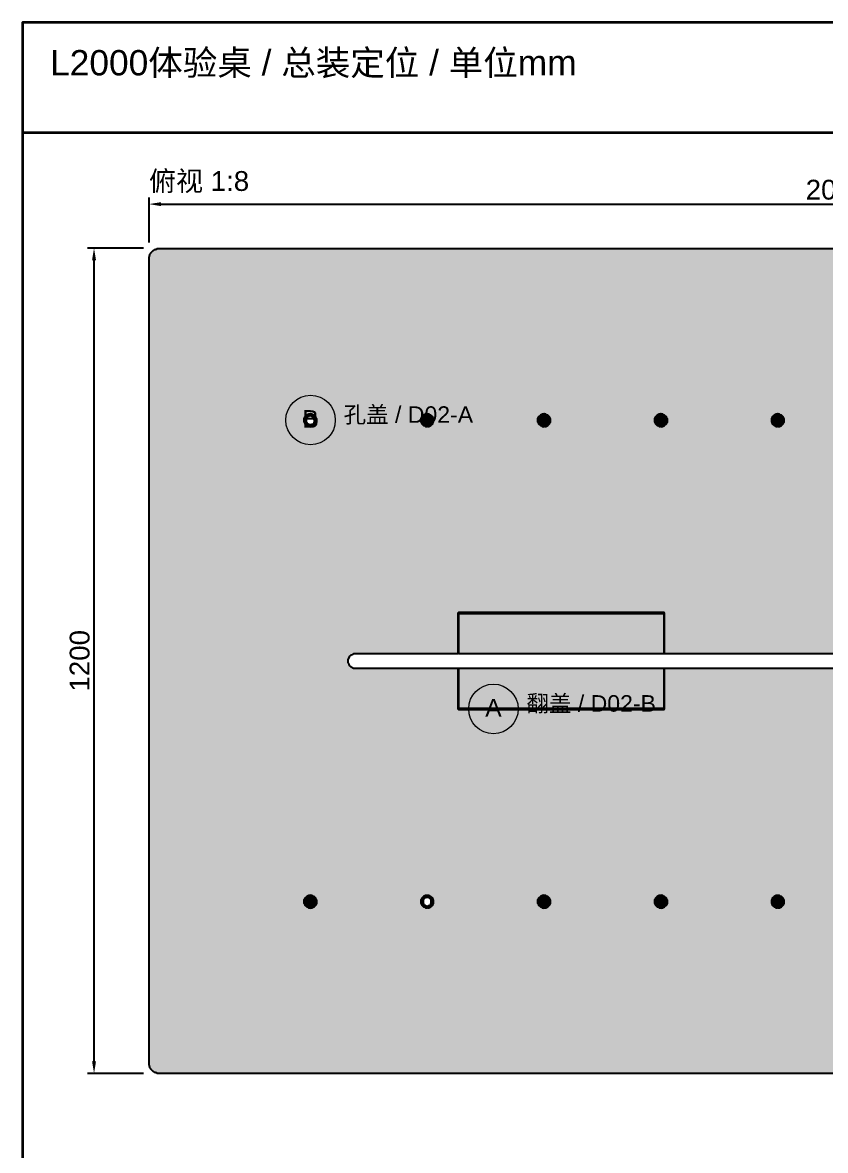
# Model space of a CAD drawing. Header units: millimetres. Extents: x 5 to 252589, y 5 to 415.
# Drawn here: x 5 to 151, y 210 to 415 of the extents above; entities that cross this region are included whole.
import ezdxf

# ---------------------------------------------------------------- set-up
doc = ezdxf.new("R2010")
doc.units = ezdxf.units.MM
for name, color, linetype, lineweight in [('DIM', 7, 'Continuous', 13), ('FRAME', 7, 'Continuous', 35), ('HATCH', 8, 'Continuous', 9), ('NOTE', 7, 'Continuous', 18), ('OUTLINE', 7, 'Continuous', 25)]:
    doc.layers.add(name, color=color, linetype=linetype, lineweight=lineweight)
doc.styles.add('CN', font='Arial Unicode.ttf')
doc.dimstyles.new('V8', dxfattribs={"dimtxt": 3.6, "dimasz": 2.2, "dimexe": 1.2, "dimexo": 1, "dimgap": 0.8, "dimtad": 1, "dimlfac": 8, "dimdsep": 46, "dimtxsty": 'CN', "dimcen": 2.5, "dimclrd": 7, "dimclre": 7, "dimclrt": 7, "dimazin": 3, "dimtfac": 1, "dimtmove": 0, "dimatfit": 3})

msp = doc.modelspace()

# ---------------------------------------------------------------- hatches: boundary and pattern name
at = {"layer": 'HATCH', "true_color": 0xceb089}
h = msp.add_hatch(color=43, dxfattribs=at)
h.paths.add_polyline_path([(28.16667, 225), (28.16667, 225.16667), (28.08333, 225.25), (28.08333, 225.41667), (28, 225.5), (28, 372.41667), (28.08333, 372.5), (28.08333, 372.66667), (28.16667, 372.75), (28.16667, 372.91667), (28.33333, 373.08333), (28.33333, 373.16667), (28.75, 373.58333), (28.83333, 373.58333), (29, 373.75), (29.16667, 373.75), (29.25, 373.83333), (29.41667, 373.83333), (29.5, 373.91667), (276.41667, 373.91667), (276.5, 373.83333), (276.66667, 373.83333), (276.75, 373.75), (276.91667, 373.75), (277.08333, 373.58333), (277.16667, 373.58333), (277.58333, 373.16667), (277.58333, 373.08333), (277.75, 372.91667), (277.75, 372.75), (277.83333, 372.66667), (277.83333, 372.5), (277.91667, 372.41667), (277.91667, 225.5), (277.83333, 225.41667), (277.83333, 225.25), (277.75, 225.16667), (277.75, 225), (277.58333, 224.83333), (277.58333, 224.75), (277.16667, 224.33333), (277.08333, 224.33333), (276.91667, 224.16667), (276.75, 224.16667), (276.66667, 224.08333), (276.5, 224.08333), (276.41667, 224), (29.5, 224), (29.41667, 224.08333), (29.25, 224.08333), (29.16667, 224.16667), (29, 224.16667), (28.83333, 224.33333), (28.75, 224.33333), (28.33333, 224.75), (28.33333, 224.83333)])
h.paths.add_polyline_path([(248.58333, 341.5), (248.66667, 341.58333), (248.91667, 341.58333), (249, 341.66667), (249.25, 341.75), (249.58333, 342.08333), (249.58333, 342.16667), (249.75, 342.41667), (249.75, 343), (249.66667, 343.08333), (249.58333, 343.33333), (249.25, 343.66667), (249.16667, 343.66667), (248.91667, 343.83333), (248.66667, 343.83333), (248.58333, 343.91667), (248.5, 343.83333), (248.25, 343.83333), (248.16667, 343.75), (247.91667, 343.66667), (247.58333, 343.33333), (247.58333, 343.25), (247.41667, 343), (247.41667, 342.41667), (247.5, 342.33333), (247.58333, 342.08333), (247.91667, 341.75), (248, 341.75), (248.25, 341.58333), (248.5, 341.58333)], flags=0)
h.paths.add_polyline_path([(227.33333, 341.5), (227.41667, 341.58333), (227.66667, 341.58333), (227.75, 341.66667), (228, 341.75), (228.33333, 342.08333), (228.33333, 342.16667), (228.5, 342.41667), (228.5, 343), (228.41667, 343.08333), (228.33333, 343.33333), (228, 343.66667), (227.91667, 343.66667), (227.66667, 343.83333), (227.41667, 343.83333), (227.33333, 343.91667), (227.25, 343.83333), (227, 343.83333), (226.91667, 343.75), (226.66667, 343.66667), (226.33333, 343.33333), (226.33333, 343.25), (226.16667, 343), (226.16667, 342.41667), (226.25, 342.33333), (226.33333, 342.08333), (226.66667, 341.75), (226.75, 341.75), (227, 341.58333), (227.25, 341.58333)], flags=0)
h.paths.add_polyline_path([(206.08333, 341.5), (206.16667, 341.58333), (206.41667, 341.58333), (206.5, 341.66667), (206.75, 341.75), (207.08333, 342.08333), (207.08333, 342.16667), (207.25, 342.41667), (207.25, 343), (207.16667, 343.08333), (207.08333, 343.33333), (206.75, 343.66667), (206.66667, 343.66667), (206.41667, 343.83333), (206.16667, 343.83333), (206.08333, 343.91667), (206, 343.83333), (205.75, 343.83333), (205.66667, 343.75), (205.41667, 343.66667), (205.08333, 343.33333), (205.08333, 343.25), (204.91667, 343), (204.91667, 342.41667), (205, 342.33333), (205.08333, 342.08333), (205.41667, 341.75), (205.5, 341.75), (205.75, 341.58333), (206, 341.58333)], flags=0)
h.paths.add_polyline_path([(184.83333, 341.5), (184.91667, 341.58333), (185.16667, 341.58333), (185.25, 341.66667), (185.5, 341.75), (185.83333, 342.08333), (185.83333, 342.16667), (186, 342.41667), (186, 343), (185.91667, 343.08333), (185.83333, 343.33333), (185.5, 343.66667), (185.41667, 343.66667), (185.16667, 343.83333), (184.91667, 343.83333), (184.83333, 343.91667), (184.75, 343.83333), (184.5, 343.83333), (184.41667, 343.75), (184.16667, 343.66667), (183.83333, 343.33333), (183.83333, 343.25), (183.66667, 343), (183.66667, 342.41667), (183.75, 342.33333), (183.83333, 342.08333), (184.16667, 341.75), (184.25, 341.75), (184.5, 341.58333), (184.75, 341.58333)], flags=0)
h.paths.add_polyline_path([(163.58333, 341.5), (163.66667, 341.58333), (163.91667, 341.58333), (164, 341.66667), (164.25, 341.75), (164.58333, 342.08333), (164.58333, 342.16667), (164.75, 342.41667), (164.75, 343), (164.66667, 343.08333), (164.58333, 343.33333), (164.25, 343.66667), (164.16667, 343.66667), (163.91667, 343.83333), (163.66667, 343.83333), (163.58333, 343.91667), (163.5, 343.83333), (163.25, 343.83333), (163.16667, 343.75), (162.91667, 343.66667), (162.58333, 343.33333), (162.58333, 343.25), (162.41667, 343), (162.41667, 342.41667), (162.5, 342.33333), (162.58333, 342.08333), (162.91667, 341.75), (163, 341.75), (163.25, 341.58333), (163.5, 341.58333)], flags=0)
h.paths.add_polyline_path([(142.33333, 341.5), (142.41667, 341.58333), (142.66667, 341.58333), (142.75, 341.66667), (143, 341.75), (143.33333, 342.08333), (143.33333, 342.16667), (143.5, 342.41667), (143.5, 343), (143.41667, 343.08333), (143.33333, 343.33333), (143, 343.66667), (142.91667, 343.66667), (142.66667, 343.83333), (142.41667, 343.83333), (142.33333, 343.91667), (142.25, 343.83333), (142, 343.83333), (141.91667, 343.75), (141.66667, 343.66667), (141.33333, 343.33333), (141.33333, 343.25), (141.16667, 343), (141.16667, 342.41667), (141.25, 342.33333), (141.33333, 342.08333), (141.66667, 341.75), (141.75, 341.75), (142, 341.58333), (142.25, 341.58333)], flags=0)
h.paths.add_polyline_path([(121.08333, 341.5), (121.16667, 341.58333), (121.41667, 341.58333), (121.5, 341.66667), (121.75, 341.75), (122.08333, 342.08333), (122.08333, 342.16667), (122.25, 342.41667), (122.25, 343), (122.16667, 343.08333), (122.08333, 343.33333), (121.75, 343.66667), (121.66667, 343.66667), (121.41667, 343.83333), (121.16667, 343.83333), (121.08333, 343.91667), (121, 343.83333), (120.75, 343.83333), (120.66667, 343.75), (120.41667, 343.66667), (120.08333, 343.33333), (120.08333, 343.25), (119.91667, 343), (119.91667, 342.41667), (120, 342.33333), (120.08333, 342.08333), (120.41667, 341.75), (120.5, 341.75), (120.75, 341.58333), (121, 341.58333)], flags=0)
h.paths.add_polyline_path([(99.83333, 341.5), (99.91667, 341.58333), (100.16667, 341.58333), (100.25, 341.66667), (100.5, 341.75), (100.83333, 342.08333), (100.83333, 342.16667), (101, 342.41667), (101, 343), (100.91667, 343.08333), (100.83333, 343.33333), (100.5, 343.66667), (100.41667, 343.66667), (100.16667, 343.83333), (99.91667, 343.83333), (99.83333, 343.91667), (99.75, 343.83333), (99.5, 343.83333), (99.41667, 343.75), (99.16667, 343.66667), (98.83333, 343.33333), (98.83333, 343.25), (98.66667, 343), (98.66667, 342.41667), (98.75, 342.33333), (98.83333, 342.08333), (99.16667, 341.75), (99.25, 341.75), (99.5, 341.58333), (99.75, 341.58333)], flags=0)
h.paths.add_polyline_path([(78.58333, 341.5), (78.66667, 341.58333), (78.91667, 341.58333), (79, 341.66667), (79.25, 341.75), (79.58333, 342.08333), (79.58333, 342.16667), (79.75, 342.41667), (79.75, 343), (79.66667, 343.08333), (79.58333, 343.33333), (79.25, 343.66667), (79.16667, 343.66667), (78.91667, 343.83333), (78.66667, 343.83333), (78.58333, 343.91667), (78.5, 343.83333), (78.25, 343.83333), (78.16667, 343.75), (77.91667, 343.66667), (77.58333, 343.33333), (77.58333, 343.25), (77.41667, 343), (77.41667, 342.41667), (77.5, 342.33333), (77.58333, 342.08333), (77.91667, 341.75), (78, 341.75), (78.25, 341.58333), (78.5, 341.58333)], flags=0)
h.paths.add_polyline_path([(57.33333, 341.5), (57.41667, 341.58333), (57.66667, 341.58333), (57.75, 341.66667), (58, 341.75), (58.33333, 342.08333), (58.33333, 342.16667), (58.5, 342.41667), (58.5, 343), (58.41667, 343.08333), (58.33333, 343.33333), (58, 343.66667), (57.91667, 343.66667), (57.66667, 343.83333), (57.41667, 343.83333), (57.33333, 343.91667), (57.25, 343.83333), (57, 343.83333), (56.91667, 343.75), (56.66667, 343.66667), (56.33333, 343.33333), (56.33333, 343.25), (56.16667, 343), (56.16667, 342.41667), (56.25, 342.33333), (56.33333, 342.08333), (56.66667, 341.75), (56.75, 341.75), (57, 341.58333), (57.25, 341.58333)], flags=0)
h.paths.add_polyline_path([(64.16667, 298.66667), (64.25, 298.58333), (64.25, 298.5), (64.33333, 298.41667), (64.41667, 298.16667), (64.66667, 297.91667), (64.75, 297.91667), (65.16667, 297.66667), (84.16667, 297.66667), (84.16667, 290.25), (84.25, 290.16667), (121.66667, 290.16667), (121.75, 290.25), (121.75, 297.66667), (184.16667, 297.66667), (184.16667, 290.25), (184.25, 290.16667), (221.66667, 290.16667), (221.75, 290.25), (221.75, 297.66667), (240.75, 297.66667), (240.83333, 297.75), (240.91667, 297.75), (241, 297.83333), (241.25, 297.91667), (241.5, 298.16667), (241.5, 298.25), (241.75, 298.66667), (241.75, 299.25), (241.66667, 299.33333), (241.66667, 299.41667), (241.58333, 299.5), (241.5, 299.75), (241.25, 300), (241.16667, 300), (240.75, 300.25), (221.75, 300.25), (221.75, 307.66667), (221.66667, 307.75), (184.25, 307.75), (184.16667, 307.66667), (184.16667, 300.25), (121.75, 300.25), (121.75, 307.66667), (121.66667, 307.75), (84.25, 307.75), (84.16667, 307.66667), (84.16667, 300.25), (65.16667, 300.25), (65.08333, 300.16667), (65, 300.16667), (64.91667, 300.08333), (64.66667, 300), (64.41667, 299.75), (64.41667, 299.66667), (64.16667, 299.25)], flags=0)
h.paths.add_polyline_path([(248.58333, 254), (248.66667, 254.08333), (248.91667, 254.08333), (249, 254.16667), (249.25, 254.25), (249.58333, 254.58333), (249.58333, 254.66667), (249.75, 254.91667), (249.75, 255.5), (249.66667, 255.58333), (249.58333, 255.83333), (249.25, 256.16667), (249.16667, 256.16667), (248.91667, 256.33333), (248.66667, 256.33333), (248.58333, 256.41667), (248.5, 256.33333), (248.25, 256.33333), (248.16667, 256.25), (247.91667, 256.16667), (247.58333, 255.83333), (247.58333, 255.75), (247.41667, 255.5), (247.41667, 254.91667), (247.5, 254.83333), (247.58333, 254.58333), (247.91667, 254.25), (248, 254.25), (248.25, 254.08333), (248.5, 254.08333)], flags=0)
h.paths.add_polyline_path([(227.33333, 254), (227.41667, 254.08333), (227.66667, 254.08333), (227.75, 254.16667), (228, 254.25), (228.33333, 254.58333), (228.33333, 254.66667), (228.5, 254.91667), (228.5, 255.5), (228.41667, 255.58333), (228.33333, 255.83333), (228, 256.16667), (227.91667, 256.16667), (227.66667, 256.33333), (227.41667, 256.33333), (227.33333, 256.41667), (227.25, 256.33333), (227, 256.33333), (226.91667, 256.25), (226.66667, 256.16667), (226.33333, 255.83333), (226.33333, 255.75), (226.16667, 255.5), (226.16667, 254.91667), (226.25, 254.83333), (226.33333, 254.58333), (226.66667, 254.25), (226.75, 254.25), (227, 254.08333), (227.25, 254.08333)], flags=0)
h.paths.add_polyline_path([(206.08333, 254), (206.16667, 254.08333), (206.41667, 254.08333), (206.5, 254.16667), (206.75, 254.25), (207.08333, 254.58333), (207.08333, 254.66667), (207.25, 254.91667), (207.25, 255.5), (207.16667, 255.58333), (207.08333, 255.83333), (206.75, 256.16667), (206.66667, 256.16667), (206.41667, 256.33333), (206.16667, 256.33333), (206.08333, 256.41667), (206, 256.33333), (205.75, 256.33333), (205.66667, 256.25), (205.41667, 256.16667), (205.08333, 255.83333), (205.08333, 255.75), (204.91667, 255.5), (204.91667, 254.91667), (205, 254.83333), (205.08333, 254.58333), (205.41667, 254.25), (205.5, 254.25), (205.75, 254.08333), (206, 254.08333)], flags=0)
h.paths.add_polyline_path([(184.83333, 254), (184.91667, 254.08333), (185.16667, 254.08333), (185.25, 254.16667), (185.5, 254.25), (185.83333, 254.58333), (185.83333, 254.66667), (186, 254.91667), (186, 255.5), (185.91667, 255.58333), (185.83333, 255.83333), (185.5, 256.16667), (185.41667, 256.16667), (185.16667, 256.33333), (184.91667, 256.33333), (184.83333, 256.41667), (184.75, 256.33333), (184.5, 256.33333), (184.41667, 256.25), (184.16667, 256.16667), (183.83333, 255.83333), (183.83333, 255.75), (183.66667, 255.5), (183.66667, 254.91667), (183.75, 254.83333), (183.83333, 254.58333), (184.16667, 254.25), (184.25, 254.25), (184.5, 254.08333), (184.75, 254.08333)], flags=0)
h.paths.add_polyline_path([(163.58333, 254), (163.66667, 254.08333), (163.91667, 254.08333), (164, 254.16667), (164.25, 254.25), (164.58333, 254.58333), (164.58333, 254.66667), (164.75, 254.91667), (164.75, 255.5), (164.66667, 255.58333), (164.58333, 255.83333), (164.25, 256.16667), (164.16667, 256.16667), (163.91667, 256.33333), (163.66667, 256.33333), (163.58333, 256.41667), (163.5, 256.33333), (163.25, 256.33333), (163.16667, 256.25), (162.91667, 256.16667), (162.58333, 255.83333), (162.58333, 255.75), (162.41667, 255.5), (162.41667, 254.91667), (162.5, 254.83333), (162.58333, 254.58333), (162.91667, 254.25), (163, 254.25), (163.25, 254.08333), (163.5, 254.08333)], flags=0)
h.paths.add_polyline_path([(142.33333, 254), (142.41667, 254.08333), (142.66667, 254.08333), (142.75, 254.16667), (143, 254.25), (143.33333, 254.58333), (143.33333, 254.66667), (143.5, 254.91667), (143.5, 255.5), (143.41667, 255.58333), (143.33333, 255.83333), (143, 256.16667), (142.91667, 256.16667), (142.66667, 256.33333), (142.41667, 256.33333), (142.33333, 256.41667), (142.25, 256.33333), (142, 256.33333), (141.91667, 256.25), (141.66667, 256.16667), (141.33333, 255.83333), (141.33333, 255.75), (141.16667, 255.5), (141.16667, 254.91667), (141.25, 254.83333), (141.33333, 254.58333), (141.66667, 254.25), (141.75, 254.25), (142, 254.08333), (142.25, 254.08333)], flags=0)
h.paths.add_polyline_path([(121.08333, 254), (121.16667, 254.08333), (121.41667, 254.08333), (121.5, 254.16667), (121.75, 254.25), (122.08333, 254.58333), (122.08333, 254.66667), (122.25, 254.91667), (122.25, 255.5), (122.16667, 255.58333), (122.08333, 255.83333), (121.75, 256.16667), (121.66667, 256.16667), (121.41667, 256.33333), (121.16667, 256.33333), (121.08333, 256.41667), (121, 256.33333), (120.75, 256.33333), (120.66667, 256.25), (120.41667, 256.16667), (120.08333, 255.83333), (120.08333, 255.75), (119.91667, 255.5), (119.91667, 254.91667), (120, 254.83333), (120.08333, 254.58333), (120.41667, 254.25), (120.5, 254.25), (120.75, 254.08333), (121, 254.08333)], flags=0)
h.paths.add_polyline_path([(99.83333, 254), (99.91667, 254.08333), (100.16667, 254.08333), (100.25, 254.16667), (100.5, 254.25), (100.83333, 254.58333), (100.83333, 254.66667), (101, 254.91667), (101, 255.5), (100.91667, 255.58333), (100.83333, 255.83333), (100.5, 256.16667), (100.41667, 256.16667), (100.16667, 256.33333), (99.91667, 256.33333), (99.83333, 256.41667), (99.75, 256.33333), (99.5, 256.33333), (99.41667, 256.25), (99.16667, 256.16667), (98.83333, 255.83333), (98.83333, 255.75), (98.66667, 255.5), (98.66667, 254.91667), (98.75, 254.83333), (98.83333, 254.58333), (99.16667, 254.25), (99.25, 254.25), (99.5, 254.08333), (99.75, 254.08333)], flags=0)
h.paths.add_polyline_path([(78.58333, 254), (78.66667, 254.08333), (78.91667, 254.08333), (79, 254.16667), (79.25, 254.25), (79.58333, 254.58333), (79.58333, 254.66667), (79.75, 254.91667), (79.75, 255.5), (79.66667, 255.58333), (79.58333, 255.83333), (79.25, 256.16667), (79.16667, 256.16667), (78.91667, 256.33333), (78.66667, 256.33333), (78.58333, 256.41667), (78.5, 256.33333), (78.25, 256.33333), (78.16667, 256.25), (77.91667, 256.16667), (77.58333, 255.83333), (77.58333, 255.75), (77.41667, 255.5), (77.41667, 254.91667), (77.5, 254.83333), (77.58333, 254.58333), (77.91667, 254.25), (78, 254.25), (78.25, 254.08333), (78.5, 254.08333)], flags=0)
h.paths.add_polyline_path([(57.33333, 254), (57.41667, 254.08333), (57.66667, 254.08333), (57.75, 254.16667), (58, 254.25), (58.33333, 254.58333), (58.33333, 254.66667), (58.5, 254.91667), (58.5, 255.5), (58.41667, 255.58333), (58.33333, 255.83333), (58, 256.16667), (57.91667, 256.16667), (57.66667, 256.33333), (57.41667, 256.33333), (57.33333, 256.41667), (57.25, 256.33333), (57, 256.33333), (56.91667, 256.25), (56.66667, 256.16667), (56.33333, 255.83333), (56.33333, 255.75), (56.16667, 255.5), (56.16667, 254.91667), (56.25, 254.83333), (56.33333, 254.58333), (56.66667, 254.25), (56.75, 254.25), (57, 254.08333), (57.25, 254.08333)], flags=0)
at = {"layer": 'HATCH', "true_color": 0xb9bfc3}
h = msp.add_hatch(color=9, dxfattribs=at)
h.paths.add_polyline_path([(57.33333, 341.58333), (57.25, 341.66667), (57, 341.66667), (56.91667, 341.75), (56.66667, 341.83333), (56.41667, 342.08333), (56.41667, 342.16667), (56.25, 342.41667), (56.25, 343), (56.33333, 343.08333), (56.41667, 343.33333), (56.66667, 343.58333), (56.75, 343.58333), (57, 343.75), (57.25, 343.75), (57.33333, 343.83333), (57.41667, 343.75), (57.66667, 343.75), (57.75, 343.66667), (58, 343.58333), (58.25, 343.33333), (58.25, 343.25), (58.41667, 343), (58.41667, 342.41667), (58.33333, 342.33333), (58.25, 342.08333), (58, 341.83333), (57.91667, 341.83333), (57.66667, 341.66667), (57.41667, 341.66667)])
h.paths.add_polyline_path([(57.16667, 341.91667), (57.5, 341.91667), (57.58333, 342), (57.83333, 342.08333), (58, 342.25), (58, 342.33333), (58.08333, 342.41667), (58.08333, 343), (58, 343.08333), (58, 343.16667), (57.83333, 343.33333), (57.75, 343.33333), (57.5, 343.5), (57.16667, 343.5), (57.08333, 343.41667), (56.83333, 343.33333), (56.66667, 343.16667), (56.66667, 343.08333), (56.58333, 343), (56.58333, 342.41667), (56.66667, 342.33333), (56.66667, 342.25), (56.83333, 342.08333), (56.91667, 342.08333)], flags=0)
for points in [[(78.58333, 341.58333), (78.5, 341.66667), (78.25, 341.66667), (78.16667, 341.75), (77.91667, 341.83333), (77.66667, 342.08333), (77.66667, 342.16667), (77.5, 342.41667), (77.5, 343), (77.58333, 343.08333), (77.66667, 343.33333), (77.91667, 343.58333), (78, 343.58333), (78.25, 343.75), (78.5, 343.75), (78.58333, 343.83333), (78.66667, 343.75), (78.91667, 343.75), (79, 343.66667), (79.25, 343.58333), (79.5, 343.33333), (79.5, 343.25), (79.66667, 343), (79.66667, 342.41667), (79.58333, 342.33333), (79.5, 342.08333), (79.25, 341.83333), (79.16667, 341.83333), (78.91667, 341.66667), (78.66667, 341.66667)], [(121.08333, 341.58333), (121, 341.66667), (120.75, 341.66667), (120.66667, 341.75), (120.41667, 341.83333), (120.16667, 342.08333), (120.16667, 342.16667), (120, 342.41667), (120, 343), (120.08333, 343.08333), (120.16667, 343.33333), (120.41667, 343.58333), (120.5, 343.58333), (120.75, 343.75), (121, 343.75), (121.08333, 343.83333), (121.16667, 343.75), (121.41667, 343.75), (121.5, 343.66667), (121.75, 343.58333), (122, 343.33333), (122, 343.25), (122.16667, 343), (122.16667, 342.41667), (122.08333, 342.33333), (122, 342.08333), (121.75, 341.83333), (121.66667, 341.83333), (121.41667, 341.66667), (121.16667, 341.66667)], [(57.33333, 254.08333), (57.25, 254.16667), (57, 254.16667), (56.91667, 254.25), (56.66667, 254.33333), (56.41667, 254.58333), (56.41667, 254.66667), (56.25, 254.91667), (56.25, 255.5), (56.33333, 255.58333), (56.41667, 255.83333), (56.66667, 256.08333), (56.75, 256.08333), (57, 256.25), (57.25, 256.25), (57.33333, 256.33333), (57.41667, 256.25), (57.66667, 256.25), (57.75, 256.16667), (58, 256.08333), (58.25, 255.83333), (58.25, 255.75), (58.41667, 255.5), (58.41667, 254.91667), (58.33333, 254.83333), (58.25, 254.58333), (58, 254.33333), (57.91667, 254.33333), (57.66667, 254.16667), (57.41667, 254.16667)], [(99.83333, 254.08333), (99.75, 254.16667), (99.5, 254.16667), (99.41667, 254.25), (99.16667, 254.33333), (98.91667, 254.58333), (98.91667, 254.66667), (98.75, 254.91667), (98.75, 255.5), (98.83333, 255.58333), (98.91667, 255.83333), (99.16667, 256.08333), (99.25, 256.08333), (99.5, 256.25), (99.75, 256.25), (99.83333, 256.33333), (99.91667, 256.25), (100.16667, 256.25), (100.25, 256.16667), (100.5, 256.08333), (100.75, 255.83333), (100.75, 255.75), (100.91667, 255.5), (100.91667, 254.91667), (100.83333, 254.83333), (100.75, 254.58333), (100.5, 254.33333), (100.41667, 254.33333), (100.16667, 254.16667), (99.91667, 254.16667)], [(142.33333, 254.08333), (142.25, 254.16667), (142, 254.16667), (141.91667, 254.25), (141.66667, 254.33333), (141.41667, 254.58333), (141.41667, 254.66667), (141.25, 254.91667), (141.25, 255.5), (141.33333, 255.58333), (141.41667, 255.83333), (141.66667, 256.08333), (141.75, 256.08333), (142, 256.25), (142.25, 256.25), (142.33333, 256.33333), (142.41667, 256.25), (142.66667, 256.25), (142.75, 256.16667), (143, 256.08333), (143.25, 255.83333), (143.25, 255.75), (143.41667, 255.5), (143.41667, 254.91667), (143.33333, 254.83333), (143.25, 254.58333), (143, 254.33333), (142.91667, 254.33333), (142.66667, 254.16667), (142.41667, 254.16667)]]:
    msp.add_hatch(color=9, dxfattribs=at).paths.add_polyline_path(points)
h = msp.add_hatch(color=9, dxfattribs=at)
h.paths.add_polyline_path([(99.83333, 341.58333), (99.75, 341.66667), (99.5, 341.66667), (99.41667, 341.75), (99.16667, 341.83333), (98.91667, 342.08333), (98.91667, 342.16667), (98.75, 342.41667), (98.75, 343), (98.83333, 343.08333), (98.91667, 343.33333), (99.16667, 343.58333), (99.25, 343.58333), (99.5, 343.75), (99.75, 343.75), (99.83333, 343.83333), (99.91667, 343.75), (100.16667, 343.75), (100.25, 343.66667), (100.5, 343.58333), (100.75, 343.33333), (100.75, 343.25), (100.91667, 343), (100.91667, 342.41667), (100.83333, 342.33333), (100.75, 342.08333), (100.5, 341.83333), (100.41667, 341.83333), (100.16667, 341.66667), (99.91667, 341.66667)])
h.paths.add_polyline_path([(99.66667, 341.91667), (100, 341.91667), (100.08333, 342), (100.33333, 342.08333), (100.5, 342.25), (100.5, 342.33333), (100.58333, 342.41667), (100.58333, 343), (100.5, 343.08333), (100.5, 343.16667), (100.33333, 343.33333), (100.25, 343.33333), (100, 343.5), (99.66667, 343.5), (99.58333, 343.41667), (99.33333, 343.33333), (99.16667, 343.16667), (99.16667, 343.08333), (99.08333, 343), (99.08333, 342.41667), (99.16667, 342.33333), (99.16667, 342.25), (99.33333, 342.08333), (99.41667, 342.08333)], flags=0)
at = {"layer": 'HATCH', "true_color": 0x627d89}
for points in [[(99.66667, 342), (99.25, 342.25), (99.25, 342.33333), (99.16667, 342.41667), (99.16667, 343), (99.33333, 343.25), (99.41667, 343.25), (99.66667, 343.41667), (100, 343.41667), (100.41667, 343.16667), (100.41667, 343.08333), (100.5, 343), (100.5, 342.41667), (100.33333, 342.16667), (100.25, 342.16667), (100, 342)], [(142.16667, 342), (141.75, 342.25), (141.75, 342.33333), (141.66667, 342.41667), (141.66667, 343), (141.83333, 343.25), (141.91667, 343.25), (142.16667, 343.41667), (142.5, 343.41667), (142.91667, 343.16667), (142.91667, 343.08333), (143, 343), (143, 342.41667), (142.83333, 342.16667), (142.75, 342.16667), (142.5, 342)], [(120.91667, 254.5), (120.5, 254.75), (120.5, 254.83333), (120.41667, 254.91667), (120.41667, 255.5), (120.58333, 255.75), (120.66667, 255.75), (120.91667, 255.91667), (121.25, 255.91667), (121.66667, 255.66667), (121.66667, 255.58333), (121.75, 255.5), (121.75, 254.91667), (121.58333, 254.66667), (121.5, 254.66667), (121.25, 254.5)]]:
    msp.add_hatch(color=145, dxfattribs=at).paths.add_polyline_path(points)
at = {"layer": 'HATCH', "true_color": 0xb9bfc3}
h = msp.add_hatch(color=9, dxfattribs=at)
h.paths.add_polyline_path([(142.33333, 341.58333), (142.25, 341.66667), (142, 341.66667), (141.91667, 341.75), (141.66667, 341.83333), (141.41667, 342.08333), (141.41667, 342.16667), (141.25, 342.41667), (141.25, 343), (141.33333, 343.08333), (141.41667, 343.33333), (141.66667, 343.58333), (141.75, 343.58333), (142, 343.75), (142.25, 343.75), (142.33333, 343.83333), (142.41667, 343.75), (142.66667, 343.75), (142.75, 343.66667), (143, 343.58333), (143.25, 343.33333), (143.25, 343.25), (143.41667, 343), (143.41667, 342.41667), (143.33333, 342.33333), (143.25, 342.08333), (143, 341.83333), (142.91667, 341.83333), (142.66667, 341.66667), (142.41667, 341.66667)])
h.paths.add_polyline_path([(142.16667, 341.91667), (142.5, 341.91667), (142.58333, 342), (142.83333, 342.08333), (143, 342.25), (143, 342.33333), (143.08333, 342.41667), (143.08333, 343), (143, 343.08333), (143, 343.16667), (142.83333, 343.33333), (142.75, 343.33333), (142.5, 343.5), (142.16667, 343.5), (142.08333, 343.41667), (141.83333, 343.33333), (141.66667, 343.16667), (141.66667, 343.08333), (141.58333, 343), (141.58333, 342.41667), (141.66667, 342.33333), (141.66667, 342.25), (141.83333, 342.08333), (141.91667, 342.08333)], flags=0)
at = {"layer": 'HATCH', "true_color": 0xceb089}
for points in [[(84.33333, 300.25), (84.33333, 307.58333), (121.58333, 307.58333), (121.58333, 300.25)], [(84.33333, 290.33333), (84.33333, 297.66667), (121.58333, 297.66667), (121.58333, 290.33333)]]:
    msp.add_hatch(color=43, dxfattribs=at).paths.add_polyline_path(points)
at = {"layer": 'HATCH', "true_color": 0xb9bfc3}
h = msp.add_hatch(color=9, dxfattribs=at)
h.paths.add_polyline_path([(78.58333, 254.08333), (78.5, 254.16667), (78.25, 254.16667), (78.16667, 254.25), (77.91667, 254.33333), (77.66667, 254.58333), (77.66667, 254.66667), (77.5, 254.91667), (77.5, 255.5), (77.58333, 255.58333), (77.66667, 255.83333), (77.91667, 256.08333), (78, 256.08333), (78.25, 256.25), (78.5, 256.25), (78.58333, 256.33333), (78.66667, 256.25), (78.91667, 256.25), (79, 256.16667), (79.25, 256.08333), (79.5, 255.83333), (79.5, 255.75), (79.66667, 255.5), (79.66667, 254.91667), (79.58333, 254.83333), (79.5, 254.58333), (79.25, 254.33333), (79.16667, 254.33333), (78.91667, 254.16667), (78.66667, 254.16667)])
h.paths.add_polyline_path([(78.41667, 254.41667), (78.75, 254.41667), (78.83333, 254.5), (79.08333, 254.58333), (79.25, 254.75), (79.25, 254.83333), (79.33333, 254.91667), (79.33333, 255.5), (79.25, 255.58333), (79.25, 255.66667), (79.08333, 255.83333), (79, 255.83333), (78.75, 256), (78.41667, 256), (78.33333, 255.91667), (78.08333, 255.83333), (77.91667, 255.66667), (77.91667, 255.58333), (77.83333, 255.5), (77.83333, 254.91667), (77.91667, 254.83333), (77.91667, 254.75), (78.08333, 254.58333), (78.16667, 254.58333)], flags=0)
h = msp.add_hatch(color=9, dxfattribs=at)
h.paths.add_polyline_path([(121.08333, 254.08333), (121, 254.16667), (120.75, 254.16667), (120.66667, 254.25), (120.41667, 254.33333), (120.16667, 254.58333), (120.16667, 254.66667), (120, 254.91667), (120, 255.5), (120.08333, 255.58333), (120.16667, 255.83333), (120.41667, 256.08333), (120.5, 256.08333), (120.75, 256.25), (121, 256.25), (121.08333, 256.33333), (121.16667, 256.25), (121.41667, 256.25), (121.5, 256.16667), (121.75, 256.08333), (122, 255.83333), (122, 255.75), (122.16667, 255.5), (122.16667, 254.91667), (122.08333, 254.83333), (122, 254.58333), (121.75, 254.33333), (121.66667, 254.33333), (121.41667, 254.16667), (121.16667, 254.16667)])
h.paths.add_polyline_path([(120.91667, 254.41667), (121.25, 254.41667), (121.33333, 254.5), (121.58333, 254.58333), (121.75, 254.75), (121.75, 254.83333), (121.83333, 254.91667), (121.83333, 255.5), (121.75, 255.58333), (121.75, 255.66667), (121.58333, 255.83333), (121.5, 255.83333), (121.25, 256), (120.91667, 256), (120.83333, 255.91667), (120.58333, 255.83333), (120.41667, 255.66667), (120.41667, 255.58333), (120.33333, 255.5), (120.33333, 254.91667), (120.41667, 254.83333), (120.41667, 254.75), (120.58333, 254.58333), (120.66667, 254.58333)], flags=0)

# ---------------------------------------------------------------- linework, layer by layer
at = {"layer": 'DIM'}
for centre in [(57.375, 342.75), (90.625, 290.25)]:
    msp.add_circle(centre, 4.5, dxfattribs=at)
at = {"layer": 'FRAME'}
msp.add_line((5, 395), (589, 395), dxfattribs=at)
msp.add_lwpolyline([(5, 5), (589, 5), (589, 415), (5, 415)], close=True, dxfattribs=at)
at = {"layer": 'OUTLINE', "color": 139, "true_color": 0x42544a}
for points in [[(276.41667, 224), (29.5, 224), (29.41667, 224.08333), (29.25, 224.08333), (29.16667, 224.16667), (29, 224.16667), (28.83333, 224.33333), (28.75, 224.33333), (28.33333, 224.75), (28.33333, 224.83333), (28.16667, 225), (28.16667, 225.16667), (28.08333, 225.25), (28.08333, 225.41667), (28, 225.5), (28, 372.41667), (28.08333, 372.5), (28.08333, 372.66667), (28.16667, 372.75), (28.16667, 372.91667), (28.33333, 373.08333), (28.33333, 373.16667), (28.75, 373.58333), (28.83333, 373.58333), (29, 373.75), (29.16667, 373.75), (29.25, 373.83333), (29.41667, 373.83333), (29.5, 373.91667), (276.41667, 373.91667)], [(184.16667, 300.25), (121.75, 300.25), (121.75, 307.66667), (121.66667, 307.75), (84.25, 307.75), (84.16667, 307.66667), (84.16667, 300.25), (65.16667, 300.25), (65.08333, 300.16667), (65, 300.16667), (64.91667, 300.08333), (64.66667, 300), (64.41667, 299.75), (64.41667, 299.66667), (64.16667, 299.25), (64.16667, 298.66667), (64.25, 298.58333), (64.25, 298.5), (64.33333, 298.41667), (64.41667, 298.16667), (64.66667, 297.91667), (64.75, 297.91667), (65.16667, 297.66667), (84.16667, 297.66667), (84.16667, 290.25), (84.25, 290.16667), (121.66667, 290.16667), (121.75, 290.25), (121.75, 297.66667), (184.16667, 297.66667)]]:
    msp.add_lwpolyline(points, dxfattribs=at)
for points in [[(57.33333, 341.5), (57.41667, 341.58333), (57.66667, 341.58333), (57.75, 341.66667), (58, 341.75), (58.33333, 342.08333), (58.33333, 342.16667), (58.5, 342.41667), (58.5, 343), (58.41667, 343.08333), (58.33333, 343.33333), (58, 343.66667), (57.91667, 343.66667), (57.66667, 343.83333), (57.41667, 343.83333), (57.33333, 343.91667), (57.25, 343.83333), (57, 343.83333), (56.91667, 343.75), (56.66667, 343.66667), (56.33333, 343.33333), (56.33333, 343.25), (56.16667, 343), (56.16667, 342.41667), (56.25, 342.33333), (56.33333, 342.08333), (56.66667, 341.75), (56.75, 341.75), (57, 341.58333), (57.25, 341.58333)], [(57.33333, 341.58333), (57.25, 341.66667), (57, 341.66667), (56.91667, 341.75), (56.66667, 341.83333), (56.41667, 342.08333), (56.41667, 342.16667), (56.25, 342.41667), (56.25, 343), (56.33333, 343.08333), (56.41667, 343.33333), (56.66667, 343.58333), (56.75, 343.58333), (57, 343.75), (57.25, 343.75), (57.33333, 343.83333), (57.41667, 343.75), (57.66667, 343.75), (57.75, 343.66667), (58, 343.58333), (58.25, 343.33333), (58.25, 343.25), (58.41667, 343), (58.41667, 342.41667), (58.33333, 342.33333), (58.25, 342.08333), (58, 341.83333), (57.91667, 341.83333), (57.66667, 341.66667), (57.41667, 341.66667)], [(57.16667, 341.91667), (57.5, 341.91667), (57.58333, 342), (57.83333, 342.08333), (58, 342.25), (58, 342.33333), (58.08333, 342.41667), (58.08333, 343), (58, 343.08333), (58, 343.16667), (57.83333, 343.33333), (57.75, 343.33333), (57.5, 343.5), (57.16667, 343.5), (57.08333, 343.41667), (56.83333, 343.33333), (56.66667, 343.16667), (56.66667, 343.08333), (56.58333, 343), (56.58333, 342.41667), (56.66667, 342.33333), (56.66667, 342.25), (56.83333, 342.08333), (56.91667, 342.08333)], [(78.58333, 341.5), (78.66667, 341.58333), (78.91667, 341.58333), (79, 341.66667), (79.25, 341.75), (79.58333, 342.08333), (79.58333, 342.16667), (79.75, 342.41667), (79.75, 343), (79.66667, 343.08333), (79.58333, 343.33333), (79.25, 343.66667), (79.16667, 343.66667), (78.91667, 343.83333), (78.66667, 343.83333), (78.58333, 343.91667), (78.5, 343.83333), (78.25, 343.83333), (78.16667, 343.75), (77.91667, 343.66667), (77.58333, 343.33333), (77.58333, 343.25), (77.41667, 343), (77.41667, 342.41667), (77.5, 342.33333), (77.58333, 342.08333), (77.91667, 341.75), (78, 341.75), (78.25, 341.58333), (78.5, 341.58333)], [(78.58333, 341.58333), (78.5, 341.66667), (78.25, 341.66667), (78.16667, 341.75), (77.91667, 341.83333), (77.66667, 342.08333), (77.66667, 342.16667), (77.5, 342.41667), (77.5, 343), (77.58333, 343.08333), (77.66667, 343.33333), (77.91667, 343.58333), (78, 343.58333), (78.25, 343.75), (78.5, 343.75), (78.58333, 343.83333), (78.66667, 343.75), (78.91667, 343.75), (79, 343.66667), (79.25, 343.58333), (79.5, 343.33333), (79.5, 343.25), (79.66667, 343), (79.66667, 342.41667), (79.58333, 342.33333), (79.5, 342.08333), (79.25, 341.83333), (79.16667, 341.83333), (78.91667, 341.66667), (78.66667, 341.66667)], [(99.83333, 341.5), (99.91667, 341.58333), (100.16667, 341.58333), (100.25, 341.66667), (100.5, 341.75), (100.83333, 342.08333), (100.83333, 342.16667), (101, 342.41667), (101, 343), (100.91667, 343.08333), (100.83333, 343.33333), (100.5, 343.66667), (100.41667, 343.66667), (100.16667, 343.83333), (99.91667, 343.83333), (99.83333, 343.91667), (99.75, 343.83333), (99.5, 343.83333), (99.41667, 343.75), (99.16667, 343.66667), (98.83333, 343.33333), (98.83333, 343.25), (98.66667, 343), (98.66667, 342.41667), (98.75, 342.33333), (98.83333, 342.08333), (99.16667, 341.75), (99.25, 341.75), (99.5, 341.58333), (99.75, 341.58333)], [(99.83333, 341.58333), (99.75, 341.66667), (99.5, 341.66667), (99.41667, 341.75), (99.16667, 341.83333), (98.91667, 342.08333), (98.91667, 342.16667), (98.75, 342.41667), (98.75, 343), (98.83333, 343.08333), (98.91667, 343.33333), (99.16667, 343.58333), (99.25, 343.58333), (99.5, 343.75), (99.75, 343.75), (99.83333, 343.83333), (99.91667, 343.75), (100.16667, 343.75), (100.25, 343.66667), (100.5, 343.58333), (100.75, 343.33333), (100.75, 343.25), (100.91667, 343), (100.91667, 342.41667), (100.83333, 342.33333), (100.75, 342.08333), (100.5, 341.83333), (100.41667, 341.83333), (100.16667, 341.66667), (99.91667, 341.66667)], [(99.66667, 341.91667), (100, 341.91667), (100.08333, 342), (100.33333, 342.08333), (100.5, 342.25), (100.5, 342.33333), (100.58333, 342.41667), (100.58333, 343), (100.5, 343.08333), (100.5, 343.16667), (100.33333, 343.33333), (100.25, 343.33333), (100, 343.5), (99.66667, 343.5), (99.58333, 343.41667), (99.33333, 343.33333), (99.16667, 343.16667), (99.16667, 343.08333), (99.08333, 343), (99.08333, 342.41667), (99.16667, 342.33333), (99.16667, 342.25), (99.33333, 342.08333), (99.41667, 342.08333)], [(99.66667, 342), (99.25, 342.25), (99.25, 342.33333), (99.16667, 342.41667), (99.16667, 343), (99.33333, 343.25), (99.41667, 343.25), (99.66667, 343.41667), (100, 343.41667), (100.41667, 343.16667), (100.41667, 343.08333), (100.5, 343), (100.5, 342.41667), (100.33333, 342.16667), (100.25, 342.16667), (100, 342)], [(121.08333, 341.5), (121.16667, 341.58333), (121.41667, 341.58333), (121.5, 341.66667), (121.75, 341.75), (122.08333, 342.08333), (122.08333, 342.16667), (122.25, 342.41667), (122.25, 343), (122.16667, 343.08333), (122.08333, 343.33333), (121.75, 343.66667), (121.66667, 343.66667), (121.41667, 343.83333), (121.16667, 343.83333), (121.08333, 343.91667), (121, 343.83333), (120.75, 343.83333), (120.66667, 343.75), (120.41667, 343.66667), (120.08333, 343.33333), (120.08333, 343.25), (119.91667, 343), (119.91667, 342.41667), (120, 342.33333), (120.08333, 342.08333), (120.41667, 341.75), (120.5, 341.75), (120.75, 341.58333), (121, 341.58333)], [(121.08333, 341.58333), (121, 341.66667), (120.75, 341.66667), (120.66667, 341.75), (120.41667, 341.83333), (120.16667, 342.08333), (120.16667, 342.16667), (120, 342.41667), (120, 343), (120.08333, 343.08333), (120.16667, 343.33333), (120.41667, 343.58333), (120.5, 343.58333), (120.75, 343.75), (121, 343.75), (121.08333, 343.83333), (121.16667, 343.75), (121.41667, 343.75), (121.5, 343.66667), (121.75, 343.58333), (122, 343.33333), (122, 343.25), (122.16667, 343), (122.16667, 342.41667), (122.08333, 342.33333), (122, 342.08333), (121.75, 341.83333), (121.66667, 341.83333), (121.41667, 341.66667), (121.16667, 341.66667)], [(142.33333, 341.5), (142.41667, 341.58333), (142.66667, 341.58333), (142.75, 341.66667), (143, 341.75), (143.33333, 342.08333), (143.33333, 342.16667), (143.5, 342.41667), (143.5, 343), (143.41667, 343.08333), (143.33333, 343.33333), (143, 343.66667), (142.91667, 343.66667), (142.66667, 343.83333), (142.41667, 343.83333), (142.33333, 343.91667), (142.25, 343.83333), (142, 343.83333), (141.91667, 343.75), (141.66667, 343.66667), (141.33333, 343.33333), (141.33333, 343.25), (141.16667, 343), (141.16667, 342.41667), (141.25, 342.33333), (141.33333, 342.08333), (141.66667, 341.75), (141.75, 341.75), (142, 341.58333), (142.25, 341.58333)], [(142.33333, 341.58333), (142.25, 341.66667), (142, 341.66667), (141.91667, 341.75), (141.66667, 341.83333), (141.41667, 342.08333), (141.41667, 342.16667), (141.25, 342.41667), (141.25, 343), (141.33333, 343.08333), (141.41667, 343.33333), (141.66667, 343.58333), (141.75, 343.58333), (142, 343.75), (142.25, 343.75), (142.33333, 343.83333), (142.41667, 343.75), (142.66667, 343.75), (142.75, 343.66667), (143, 343.58333), (143.25, 343.33333), (143.25, 343.25), (143.41667, 343), (143.41667, 342.41667), (143.33333, 342.33333), (143.25, 342.08333), (143, 341.83333), (142.91667, 341.83333), (142.66667, 341.66667), (142.41667, 341.66667)], [(142.16667, 341.91667), (142.5, 341.91667), (142.58333, 342), (142.83333, 342.08333), (143, 342.25), (143, 342.33333), (143.08333, 342.41667), (143.08333, 343), (143, 343.08333), (143, 343.16667), (142.83333, 343.33333), (142.75, 343.33333), (142.5, 343.5), (142.16667, 343.5), (142.08333, 343.41667), (141.83333, 343.33333), (141.66667, 343.16667), (141.66667, 343.08333), (141.58333, 343), (141.58333, 342.41667), (141.66667, 342.33333), (141.66667, 342.25), (141.83333, 342.08333), (141.91667, 342.08333)], [(142.16667, 342), (141.75, 342.25), (141.75, 342.33333), (141.66667, 342.41667), (141.66667, 343), (141.83333, 343.25), (141.91667, 343.25), (142.16667, 343.41667), (142.5, 343.41667), (142.91667, 343.16667), (142.91667, 343.08333), (143, 343), (143, 342.41667), (142.83333, 342.16667), (142.75, 342.16667), (142.5, 342)], [(84.33333, 300.25), (84.33333, 307.58333), (121.58333, 307.58333), (121.58333, 300.25)], [(84.33333, 290.33333), (84.33333, 297.66667), (121.58333, 297.66667), (121.58333, 290.33333)], [(57.33333, 254), (57.41667, 254.08333), (57.66667, 254.08333), (57.75, 254.16667), (58, 254.25), (58.33333, 254.58333), (58.33333, 254.66667), (58.5, 254.91667), (58.5, 255.5), (58.41667, 255.58333), (58.33333, 255.83333), (58, 256.16667), (57.91667, 256.16667), (57.66667, 256.33333), (57.41667, 256.33333), (57.33333, 256.41667), (57.25, 256.33333), (57, 256.33333), (56.91667, 256.25), (56.66667, 256.16667), (56.33333, 255.83333), (56.33333, 255.75), (56.16667, 255.5), (56.16667, 254.91667), (56.25, 254.83333), (56.33333, 254.58333), (56.66667, 254.25), (56.75, 254.25), (57, 254.08333), (57.25, 254.08333)], [(57.33333, 254.08333), (57.25, 254.16667), (57, 254.16667), (56.91667, 254.25), (56.66667, 254.33333), (56.41667, 254.58333), (56.41667, 254.66667), (56.25, 254.91667), (56.25, 255.5), (56.33333, 255.58333), (56.41667, 255.83333), (56.66667, 256.08333), (56.75, 256.08333), (57, 256.25), (57.25, 256.25), (57.33333, 256.33333), (57.41667, 256.25), (57.66667, 256.25), (57.75, 256.16667), (58, 256.08333), (58.25, 255.83333), (58.25, 255.75), (58.41667, 255.5), (58.41667, 254.91667), (58.33333, 254.83333), (58.25, 254.58333), (58, 254.33333), (57.91667, 254.33333), (57.66667, 254.16667), (57.41667, 254.16667)], [(78.58333, 254), (78.66667, 254.08333), (78.91667, 254.08333), (79, 254.16667), (79.25, 254.25), (79.58333, 254.58333), (79.58333, 254.66667), (79.75, 254.91667), (79.75, 255.5), (79.66667, 255.58333), (79.58333, 255.83333), (79.25, 256.16667), (79.16667, 256.16667), (78.91667, 256.33333), (78.66667, 256.33333), (78.58333, 256.41667), (78.5, 256.33333), (78.25, 256.33333), (78.16667, 256.25), (77.91667, 256.16667), (77.58333, 255.83333), (77.58333, 255.75), (77.41667, 255.5), (77.41667, 254.91667), (77.5, 254.83333), (77.58333, 254.58333), (77.91667, 254.25), (78, 254.25), (78.25, 254.08333), (78.5, 254.08333)], [(78.58333, 254.08333), (78.5, 254.16667), (78.25, 254.16667), (78.16667, 254.25), (77.91667, 254.33333), (77.66667, 254.58333), (77.66667, 254.66667), (77.5, 254.91667), (77.5, 255.5), (77.58333, 255.58333), (77.66667, 255.83333), (77.91667, 256.08333), (78, 256.08333), (78.25, 256.25), (78.5, 256.25), (78.58333, 256.33333), (78.66667, 256.25), (78.91667, 256.25), (79, 256.16667), (79.25, 256.08333), (79.5, 255.83333), (79.5, 255.75), (79.66667, 255.5), (79.66667, 254.91667), (79.58333, 254.83333), (79.5, 254.58333), (79.25, 254.33333), (79.16667, 254.33333), (78.91667, 254.16667), (78.66667, 254.16667)], [(99.83333, 254), (99.91667, 254.08333), (100.16667, 254.08333), (100.25, 254.16667), (100.5, 254.25), (100.83333, 254.58333), (100.83333, 254.66667), (101, 254.91667), (101, 255.5), (100.91667, 255.58333), (100.83333, 255.83333), (100.5, 256.16667), (100.41667, 256.16667), (100.16667, 256.33333), (99.91667, 256.33333), (99.83333, 256.41667), (99.75, 256.33333), (99.5, 256.33333), (99.41667, 256.25), (99.16667, 256.16667), (98.83333, 255.83333), (98.83333, 255.75), (98.66667, 255.5), (98.66667, 254.91667), (98.75, 254.83333), (98.83333, 254.58333), (99.16667, 254.25), (99.25, 254.25), (99.5, 254.08333), (99.75, 254.08333)], [(99.83333, 254.08333), (99.75, 254.16667), (99.5, 254.16667), (99.41667, 254.25), (99.16667, 254.33333), (98.91667, 254.58333), (98.91667, 254.66667), (98.75, 254.91667), (98.75, 255.5), (98.83333, 255.58333), (98.91667, 255.83333), (99.16667, 256.08333), (99.25, 256.08333), (99.5, 256.25), (99.75, 256.25), (99.83333, 256.33333), (99.91667, 256.25), (100.16667, 256.25), (100.25, 256.16667), (100.5, 256.08333), (100.75, 255.83333), (100.75, 255.75), (100.91667, 255.5), (100.91667, 254.91667), (100.83333, 254.83333), (100.75, 254.58333), (100.5, 254.33333), (100.41667, 254.33333), (100.16667, 254.16667), (99.91667, 254.16667)], [(121.08333, 254), (121.16667, 254.08333), (121.41667, 254.08333), (121.5, 254.16667), (121.75, 254.25), (122.08333, 254.58333), (122.08333, 254.66667), (122.25, 254.91667), (122.25, 255.5), (122.16667, 255.58333), (122.08333, 255.83333), (121.75, 256.16667), (121.66667, 256.16667), (121.41667, 256.33333), (121.16667, 256.33333), (121.08333, 256.41667), (121, 256.33333), (120.75, 256.33333), (120.66667, 256.25), (120.41667, 256.16667), (120.08333, 255.83333), (120.08333, 255.75), (119.91667, 255.5), (119.91667, 254.91667), (120, 254.83333), (120.08333, 254.58333), (120.41667, 254.25), (120.5, 254.25), (120.75, 254.08333), (121, 254.08333)], [(121.08333, 254.08333), (121, 254.16667), (120.75, 254.16667), (120.66667, 254.25), (120.41667, 254.33333), (120.16667, 254.58333), (120.16667, 254.66667), (120, 254.91667), (120, 255.5), (120.08333, 255.58333), (120.16667, 255.83333), (120.41667, 256.08333), (120.5, 256.08333), (120.75, 256.25), (121, 256.25), (121.08333, 256.33333), (121.16667, 256.25), (121.41667, 256.25), (121.5, 256.16667), (121.75, 256.08333), (122, 255.83333), (122, 255.75), (122.16667, 255.5), (122.16667, 254.91667), (122.08333, 254.83333), (122, 254.58333), (121.75, 254.33333), (121.66667, 254.33333), (121.41667, 254.16667), (121.16667, 254.16667)], [(142.33333, 254), (142.41667, 254.08333), (142.66667, 254.08333), (142.75, 254.16667), (143, 254.25), (143.33333, 254.58333), (143.33333, 254.66667), (143.5, 254.91667), (143.5, 255.5), (143.41667, 255.58333), (143.33333, 255.83333), (143, 256.16667), (142.91667, 256.16667), (142.66667, 256.33333), (142.41667, 256.33333), (142.33333, 256.41667), (142.25, 256.33333), (142, 256.33333), (141.91667, 256.25), (141.66667, 256.16667), (141.33333, 255.83333), (141.33333, 255.75), (141.16667, 255.5), (141.16667, 254.91667), (141.25, 254.83333), (141.33333, 254.58333), (141.66667, 254.25), (141.75, 254.25), (142, 254.08333), (142.25, 254.08333)], [(142.33333, 254.08333), (142.25, 254.16667), (142, 254.16667), (141.91667, 254.25), (141.66667, 254.33333), (141.41667, 254.58333), (141.41667, 254.66667), (141.25, 254.91667), (141.25, 255.5), (141.33333, 255.58333), (141.41667, 255.83333), (141.66667, 256.08333), (141.75, 256.08333), (142, 256.25), (142.25, 256.25), (142.33333, 256.33333), (142.41667, 256.25), (142.66667, 256.25), (142.75, 256.16667), (143, 256.08333), (143.25, 255.83333), (143.25, 255.75), (143.41667, 255.5), (143.41667, 254.91667), (143.33333, 254.83333), (143.25, 254.58333), (143, 254.33333), (142.91667, 254.33333), (142.66667, 254.16667), (142.41667, 254.16667)], [(78.41667, 254.41667), (78.75, 254.41667), (78.83333, 254.5), (79.08333, 254.58333), (79.25, 254.75), (79.25, 254.83333), (79.33333, 254.91667), (79.33333, 255.5), (79.25, 255.58333), (79.25, 255.66667), (79.08333, 255.83333), (79, 255.83333), (78.75, 256), (78.41667, 256), (78.33333, 255.91667), (78.08333, 255.83333), (77.91667, 255.66667), (77.91667, 255.58333), (77.83333, 255.5), (77.83333, 254.91667), (77.91667, 254.83333), (77.91667, 254.75), (78.08333, 254.58333), (78.16667, 254.58333)], [(120.91667, 254.41667), (121.25, 254.41667), (121.33333, 254.5), (121.58333, 254.58333), (121.75, 254.75), (121.75, 254.83333), (121.83333, 254.91667), (121.83333, 255.5), (121.75, 255.58333), (121.75, 255.66667), (121.58333, 255.83333), (121.5, 255.83333), (121.25, 256), (120.91667, 256), (120.83333, 255.91667), (120.58333, 255.83333), (120.41667, 255.66667), (120.41667, 255.58333), (120.33333, 255.5), (120.33333, 254.91667), (120.41667, 254.83333), (120.41667, 254.75), (120.58333, 254.58333), (120.66667, 254.58333)], [(120.91667, 254.5), (120.5, 254.75), (120.5, 254.83333), (120.41667, 254.91667), (120.41667, 255.5), (120.58333, 255.75), (120.66667, 255.75), (120.91667, 255.91667), (121.25, 255.91667), (121.66667, 255.66667), (121.66667, 255.58333), (121.75, 255.5), (121.75, 254.91667), (121.58333, 254.66667), (121.5, 254.66667), (121.25, 254.5)]]:
    msp.add_lwpolyline(points, close=True, dxfattribs=at)

# ---------------------------------------------------------------- texts
at = {"layer": 'NOTE', "style": 'CN'}
for s, insert, char_height, width, attachment_point in [('L2000体验桌 / 总装定位 / 单位mm', (10, 410), 4.6, 484, 1), ('俯视 1:8', (28, 388), 3.6, 180, 1), ('B', (57.375, 342.95), 3.2, 9, 5), ('孔盖 / D02-A', (63.375, 345.25), 3, 100, 1), ('翻盖 / D02-B', (96.625, 292.75), 3, 100, 1), ('A', (90.625, 290.45), 3.2, 9, 5)]:
    msp.add_mtext(s, dxfattribs=dict(at, insert=insert, char_height=char_height, width=width, attachment_point=attachment_point))

# ---------------------------------------------------------------- dimensions: what is measured, and where the dimension line sits
at = {"layer": 'DIM'}
msp.add_linear_dim(base=(28, 382), p1=(28, 374), p2=(278, 374), dimstyle='V8', dxfattribs=at).render()
msp.add_linear_dim(base=(18, 224), p1=(28, 224), p2=(28, 374), angle=90, dimstyle='V8', dxfattribs=at).render()

doc.saveas('drawing.dxf')
